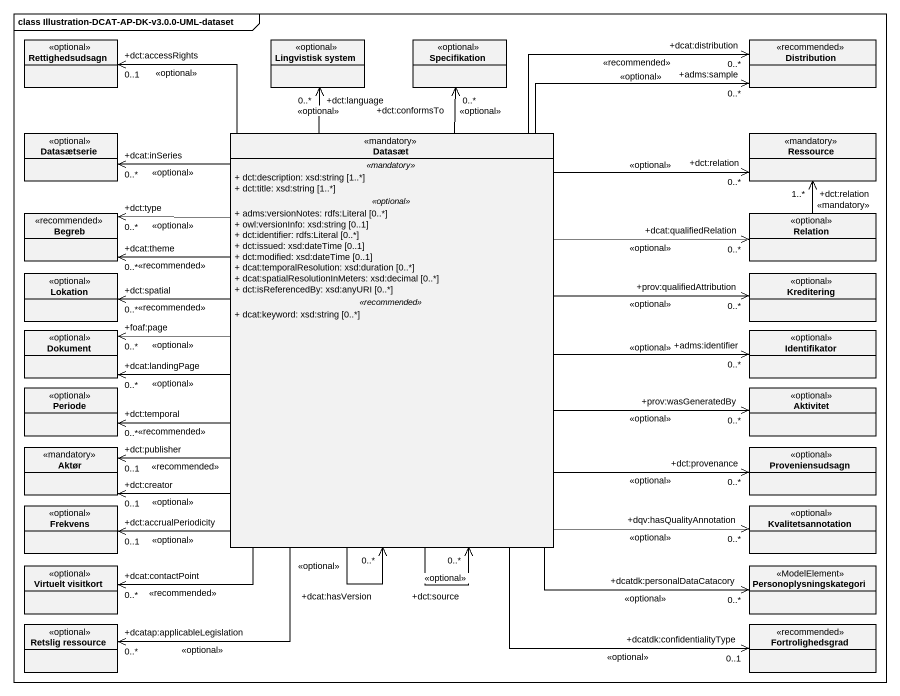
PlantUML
@startuml
mainframe class Illustration-DCAT-AP-DK-v3.0.0-UML-dataset
hide circle
hide empty members
skinparam classAttributeIconSize 0
class Rettighedsudsagn <<optional>>
class "Lingvistisk system" as Lingvistisk_system <<optional>>
class Specifikation <<optional>>
class Distribution <<recommended>>
class Datasætserie <<optional>>
class Datasæt <<mandatory>> {
  .. <<mandatory>> ..
  + dct:description: xsd:string [1..*]
  + dct:title: xsd:string [1..*]
  .. <<optional>> ..
  + adms:versionNotes: rdfs:Literal [0..*]
  + owl:versionInfo: xsd:string [0..1]
  + dct:identifier: rdfs:Literal [0..*]
  + dct:issued: xsd:dateTime [0..1]
  + dct:modified: xsd:dateTime [0..1]
  + dcat:temporalResolution: xsd:duration [0..*]
  + dcat:spatialResolutionInMeters: xsd:decimal [0..*]
  + dct:isReferencedBy: xsd:anyURI [0..*]
  .. <<recommended>> ..
  + dcat:keyword: xsd:string [0..*]
}
class Ressource <<mandatory>>
class Begreb <<recommended>>
class Relation <<optional>>
class Lokation <<optional>>
class Kreditering <<optional>>
class Dokument <<optional>>
class Identifikator <<optional>>
class Periode <<optional>>
class Aktivitet <<optional>>
class Aktør <<mandatory>>
class Proveniensudsagn <<optional>>
class Frekvens <<optional>>
class Kvalitetsannotation <<optional>>
class "Virtuelt visitkort" as Virtuelt_visitkort <<optional>>
class Personoplysningskategori <<ModelElement>>
class "Retslig ressource" as Retslig_ressource <<optional>>
class Fortrolighedsgrad <<recommended>>
Datasæt -up-> "+dct:accessRights\n0..1" Rettighedsudsagn : <<optional>>
Datasæt -up-> "+dct:language\n0..*" Lingvistisk_system : <<optional>>
Datasæt -up-> "+dct:conformsTo\n0..*" Specifikation : <<optional>>
Datasæt -up-> "+adms:sample\n0..*" Distribution : <<optional>>
Datasæt -up-> "+dcat:distribution\n0..*" Distribution : <<recommended>>
Datasæt -left-> "+dcat:inSeries\n0..*" Datasætserie : <<optional>>
Datasæt --> "+dct:source\n0..*" Datasæt : <<optional>>
Datasæt --> "+dcat:hasVersion\n0..*" Datasæt : <<optional>>
Datasæt -right-> "+dct:relation\n0..*" Ressource : <<optional>>
Datasæt -left-> "+dcat:theme\n0..*" Begreb : <<recommended>>
Datasæt -left-> "+dct:type\n0..*" Begreb : <<optional>>
Datasæt -right-> "+dcat:qualifiedRelation\n0..*" Relation : <<optional>>
Datasæt -left-> "+dct:spatial\n0..*" Lokation : <<recommended>>
Datasæt -right-> "+prov:qualifiedAttribution\n0..*" Kreditering : <<optional>>
Datasæt -left-> "+dcat:landingPage\n0..*" Dokument : <<optional>>
Datasæt -left-> "+foaf:page\n0..*" Dokument : <<optional>>
Datasæt -right-> "+adms:identifier\n0..*" Identifikator : <<optional>>
Datasæt -left-> "+dct:temporal\n0..*" Periode : <<recommended>>
Datasæt -right-> "+prov:wasGeneratedBy\n0..*" Aktivitet : <<optional>>
Datasæt -left-> "+dct:creator\n0..1" Aktør : <<optional>>
Datasæt -left-> "+dct:publisher\n0..1" Aktør : <<recommended>>
Datasæt -right-> "+dct:provenance\n0..*" Proveniensudsagn : <<optional>>
Datasæt -left-> "+dct:accrualPeriodicity\n0..1" Frekvens : <<optional>>
Datasæt -right-> "+dqv:hasQualityAnnotation\n0..*" Kvalitetsannotation : <<optional>>
Datasæt --> "+dcat:contactPoint\n0..*" Virtuelt_visitkort : <<recommended>>
Datasæt -right-> "+dcatdk:personalDataCatacory\n0..*" Personoplysningskategori : <<optional>>
Datasæt --> "+dcatap:applicableLegislation\n0..*" Retslig_ressource : <<optional>>
Datasæt --> "+dcatdk:confidentialityType\n0..1" Fortrolighedsgrad : <<optional>>
Relation -up-> "+dct:relation\n1..*" Ressource : <<mandatory>>
@enduml
